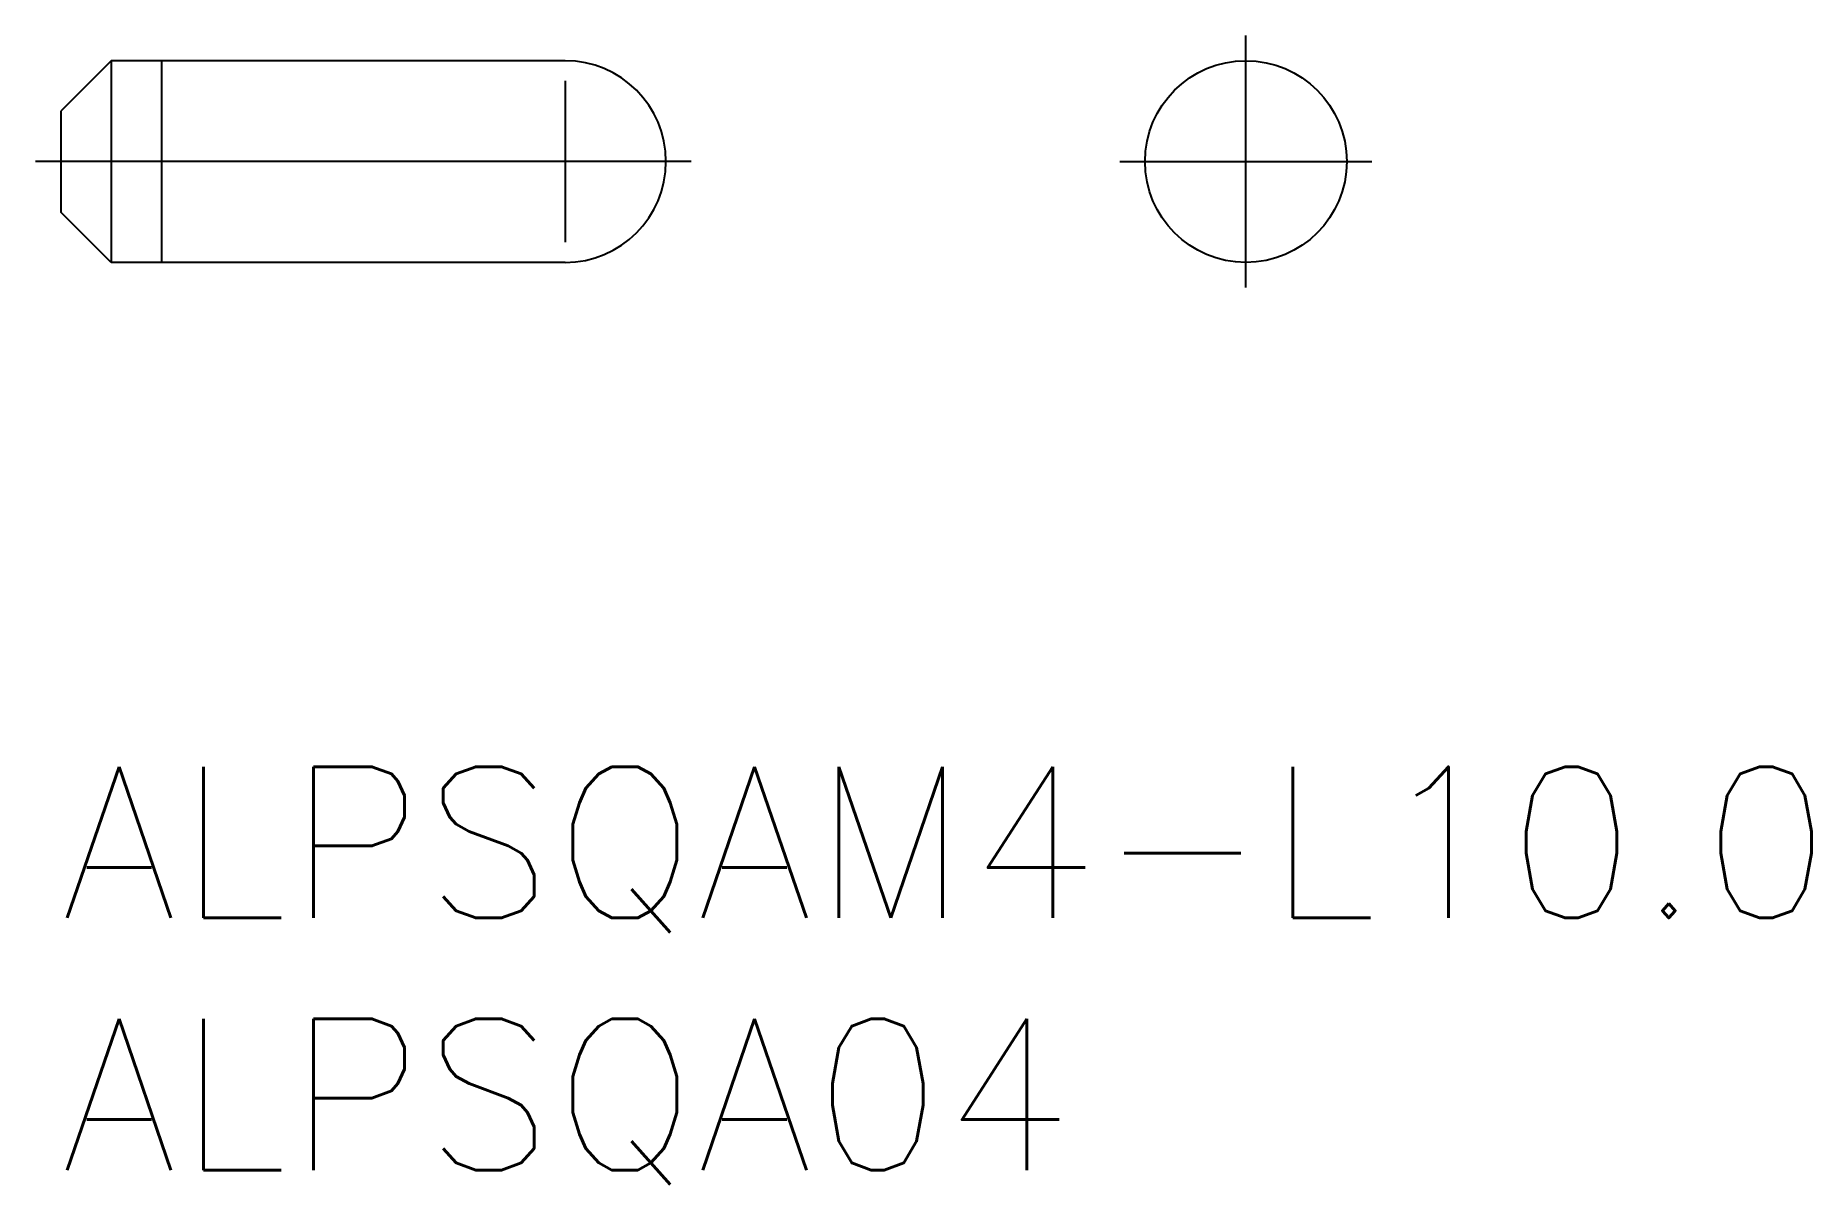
# Model space of a CAD drawing. Extents: x -0.5 to 34.7, y -8.3 to 14.5.
import ezdxf

# ---------------------------------------------------------------- set-up
doc = ezdxf.new("R2010")
doc.units = 0
doc.header["$LTSCALE"] = 0.5
doc.linetypes.add('CENTER', pattern=[50.8, 31.75, -6.35, 6.35, -6.35])
for name, color, linetype in [('MSM_CENTER', 1, 'CENTER'), ('MSM_CONTINUOUS', 7, 'CONTINUOUS'), ('MSM_NARROW', 5, 'CONTINUOUS'), ('MSM_PART_NUMBER', 7, 'CONTINUOUS')]:
    doc.layers.add(name, color=color, linetype=linetype)
doc.styles.get("Standard").update_dxf_attribs({"font": 'txt.shx', "height": 1, "bigfont": 'bigfont.shx'})

# ---------------------------------------------------------------- blocks, each defined once
blk = doc.blocks.new('*U11')
at = {"layer": 'MSM_PART_NUMBER'}
blk.add_text('ALPSQAM4-L10.0', height=3, dxfattribs=at).set_placement((0, -3))
blk = doc.blocks.new('*U12')
at = {"layer": 'MSM_PART_NUMBER'}
blk.add_text('ALPSQA04', height=3, dxfattribs=at).set_placement((0, -8))

msp = doc.modelspace()

# ---------------------------------------------------------------- linework, layer by layer
at = {"layer": 'MSM_CENTER'}
for p, q in [((23.5, 9.5), (23.5, 14.5)), ((12.5, 12), (-0.5, 12)), ((21, 12), (26, 12))]:
    msp.add_line(p, q, dxfattribs=at)
at = {"layer": 'MSM_CONTINUOUS'}
for p, q in [((1, 14), (0, 13)), ((10, 14), (1, 14)), ((1, 14), (1, 10)), ((0, 13), (0, 11)), ((1, 10), (0, 11)), ((10, 10), (1, 10))]:
    msp.add_line(p, q, dxfattribs=at)
msp.add_circle((23.5, 12), 2, dxfattribs=at)
msp.add_arc((10, 12), 2, 270, 90, dxfattribs=at)
at = {"layer": 'MSM_NARROW'}
for p, q in [((2, 14), (2, 10)), ((10, 13.6), (10, 10.4))]:
    msp.add_line(p, q, dxfattribs=at)

# ---------------------------------------------------------------- block references
at = {"layer": 'MSM_CONTINUOUS'}
for name in ['*U11', '*U12']:
    msp.add_blockref(name, (0, 0), dxfattribs=at)

doc.saveas('drawing.dxf')
